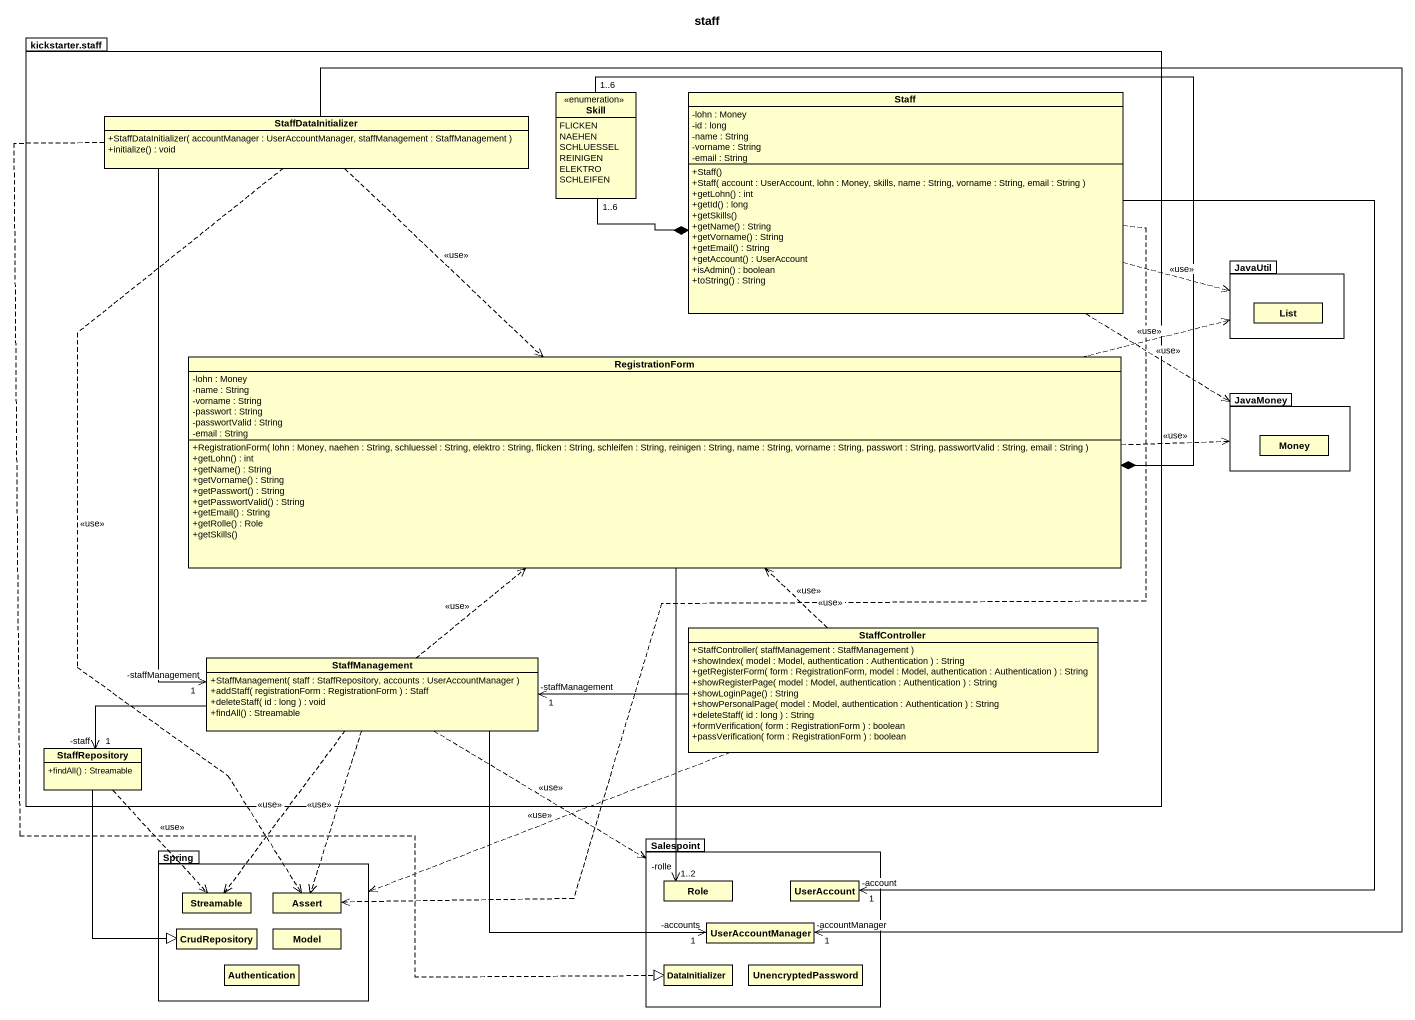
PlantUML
@startuml
title staff
hide circle
hide empty members
skinparam classAttributeIconSize 0
package "kickstarter.staff" as kickstarter_staff {
  enum Skill {
    FLICKEN
    NAEHEN
    SCHLUESSEL
    REINIGEN
    ELEKTRO
    SCHLEIFEN
  }
  class Staff {
    -lohn : Money
    -id : long
    -name : String
    -vorname : String
    -email : String
    +Staff()
    +Staff( account : UserAccount, lohn : Money, skills, name : String, vorname : String, email : String )
    +getLohn() : int
    +getId() : long
    +getSkills()
    +getName() : String
    +getVorname() : String
    +getEmail() : String
    +getAccount() : UserAccount
    +isAdmin() : boolean
    +toString() : String
  }
  class StaffDataInitializer {
    +StaffDataInitializer( accountManager : UserAccountManager, staffManagement : StaffManagement )
    +initialize() : void
  }
  class RegistrationForm {
    -lohn : Money
    -name : String
    -vorname : String
    -passwort : String
    -passwortValid : String
    -email : String
    +RegistrationForm( lohn : Money, naehen : String, schluessel : String, elektro : String, flicken : String, schleifen : String, reinigen : String, name : String, vorname : String, passwort : String, passwortValid : String, email : String )
    +getLohn() : int
    +getName() : String
    +getVorname() : String
    +getPasswort() : String
    +getPasswortValid() : String
    +getEmail() : String
    +getRolle() : Role
    +getSkills()
  }
  class StaffController {
    +StaffController( staffManagement : StaffManagement )
    +showIndex( model : Model, authentication : Authentication ) : String
    +getRegisterForm( form : RegistrationForm, model : Model, authentication : Authentication ) : String
    +showRegisterPage( model : Model, authentication : Authentication ) : String
    +showLoginPage() : String
    +showPersonalPage( model : Model, authentication : Authentication ) : String
    +deleteStaff( id : long ) : String
    +formVerification( form : RegistrationForm ) : boolean
    +passVerification( form : RegistrationForm ) : boolean
  }
  class StaffManagement {
    +StaffManagement( staff : StaffRepository, accounts : UserAccountManager )
    +addStaff( registrationForm : RegistrationForm ) : Staff
    +deleteStaff( id : long ) : void
    +findAll() : Streamable
  }
  class StaffRepository {
    +findAll() : Streamable
  }
}
package JavaUtil {
  class List
}
package JavaMoney {
  class Money
}
package Spring {
  class Streamable
  class Assert
  class CrudRepository
  class Model
  class Authentication
}
package Salespoint {
  class Role
  class UserAccount
  class UserAccountManager
  class DataInitializer
  class UnencryptedPassword
}
Staff *-left- "1..6" Skill
Staff .right.> JavaUtil : <<use>>
Staff .right.> JavaMoney : <<use>>
Staff ..> Assert : <<use>>
Staff --> "-account\n1" UserAccount
StaffDataInitializer ..> RegistrationForm : <<use>>
StaffDataInitializer --> "-staffManagement\n1" StaffManagement
StaffDataInitializer ..> Assert : <<use>>
StaffDataInitializer --> "-accountManager\n1" UserAccountManager
StaffDataInitializer ..|> DataInitializer
RegistrationForm *-up- "1..6" Skill
RegistrationForm .right.> JavaUtil : <<use>>
RegistrationForm .right.> JavaMoney : <<use>>
RegistrationForm --> "-rolle\n1..2" Role
StaffController .up.> RegistrationForm : <<use>>
StaffController -left-> "-staffManagement\n1" StaffManagement
StaffController .left.> Spring : <<use>>
StaffManagement .up.> RegistrationForm : <<use>>
StaffManagement -left-> "-staff\n1" StaffRepository
StaffManagement .right.> Salespoint : <<use>>
StaffManagement ..> Streamable : <<use>>
StaffManagement ..> Assert : <<use>>
StaffManagement --> "-accounts\n1" UserAccountManager
StaffRepository ..> Streamable : <<use>>
StaffRepository --|> CrudRepository
@enduml
